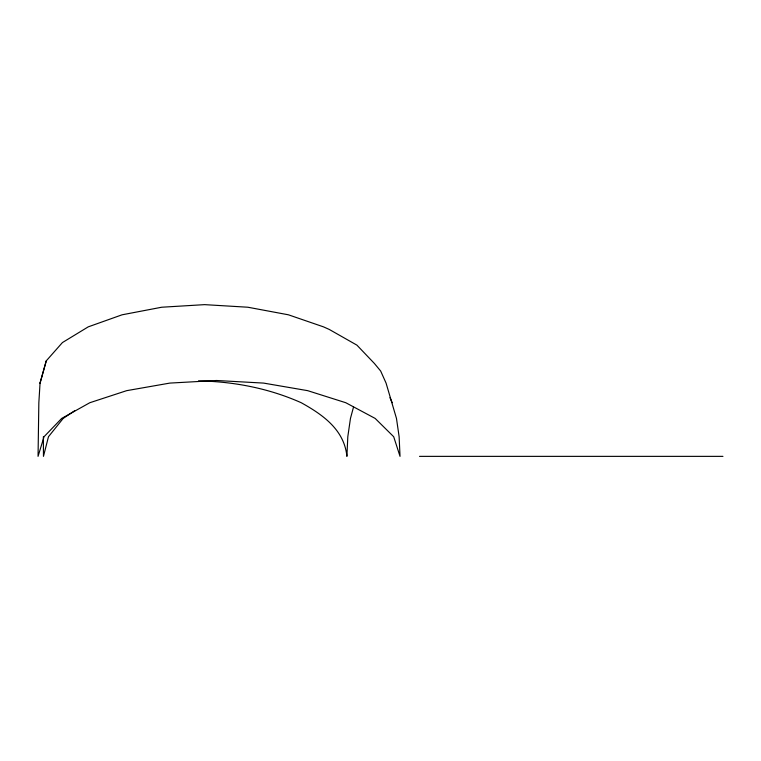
<?xml version="1.0" encoding="UTF-8"?>
<svg xmlns="http://www.w3.org/2000/svg" width="761" height="761" viewBox="0 0 761 761"><rect width="100%" height="100%" fill="white"/><g stroke="black" fill="none" stroke-linecap="round" stroke-linejoin="round"><path stroke-width="1.14" d="M40.057 383.087L38.84 402.721L38.05 456.362L44.052 436.728L61.679 418.426L89.817 402.721L126.678 390.659L169.874 383.087L216.552 380.5L263.563 383.087L307.672 390.659L345.779 402.721L375.163 418.426L393.694 436.728L400.029 456.362L399.125 436.728L396.471 418.426L386.065 383.087L380.662 371.026L374.383 363.454L356.928 345.152L329.266 329.446L323.501 326.859L288.429 314.807L247.848 307.225L204.623 304.638L161.741 307.225L122.074 314.807L88.238 326.859L62.421 342.574L46.259 360.866L40.057 383.087L46.259 360.866M353.475 407.211L350.46 418.426L347.806 436.728L346.902 456.362C344.305 429.756 322.797 414.697 301.223 402.721C268.909 388.31 233.789 381.537 198.497 380.88M74.911 410.579L63.173 418.426L48.466 436.728L43.463 456.362L43.367 436.728M419.511 456.362L722.95 456.362M389.955 397.699L392.248 402.721"/></g></svg>
